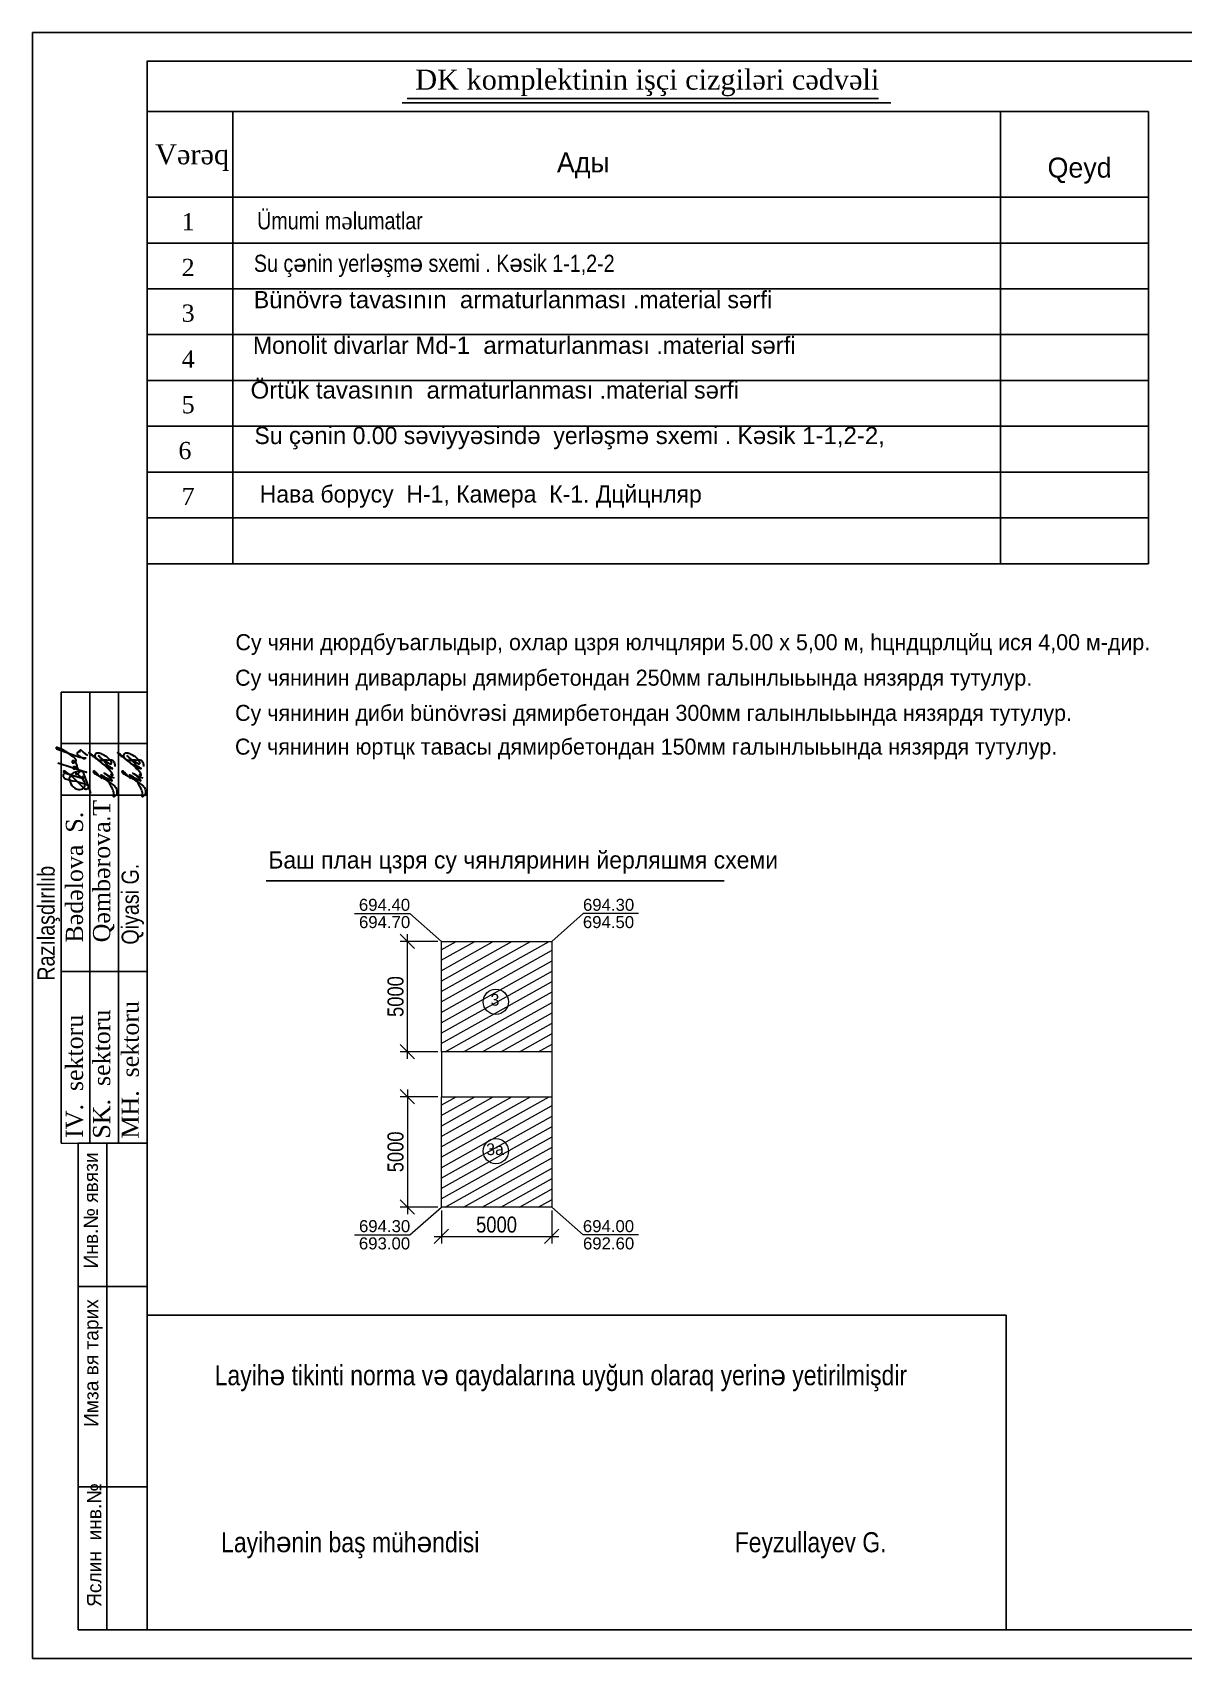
# Model space of a CAD drawing. Header units: millimetres. Extents: x 1067644 to 1117794, y -913136 to -692535.
# Drawn here: x 1077593 to 1097694, y -720935 to -692535 of the extents above; entities that cross this region are included whole.
import ezdxf

# ---------------------------------------------------------------- set-up
doc = ezdxf.new("R2010")
doc.units = ezdxf.units.MM
for name, color, linetype, lineweight in [('0_Ном._пера__21', 7, 'Continuous', 30), ('Layer3', 7, 'Continuous', 13), ('РАЗМЕРЫ', 80, 'Continuous', 9)]:
    doc.layers.add(name, color=color, linetype=linetype, lineweight=lineweight)
doc.styles.add('A3_Times_AzLat', font='A3TI(LA).TTF')
doc.styles.add('CP_ATTR', font='A3TI(LA).TTF')
doc.styles.add('sevda', font='times.ttf')
doc.styles.get("Standard").update_dxf_attribs({"font": 'a3ar(la).ttf'})
doc.styles.add('style3', font='ARIAAL_.TTF', dxfattribs={"height": 300})
doc.styles.add('style6', font='ARIALN.TTF', dxfattribs={"height": 300})
doc.styles.add('yazitipi', font='ARIALN.TTF')
doc.dimstyles.new('sevda', dxfattribs={"dimscale": 100, "dimtxt": 2.8, "dimasz": 2.5, "dimexe": 1.25, "dimexo": 0.625, "dimtad": 1, "dimtxsty": 'yazitipi', "dimblk": 'OBLIQUE', "dimcen": 2.5, "dimdle": 1.25, "dimclrd": 253, "dimclre": 253, "dimclrt": 73, "dimaunit": 1, "dimadec": 3, "dimazin": 0, "dimtfac": 1, "dimtmove": 1, "dimatfit": 3, "dimfxl": 1, "dimlwd": 13, "dimlwe": 13, "dimarcsym": 0})

# ---------------------------------------------------------------- blocks, each defined once
blk = doc.blocks.new('ntnntyht')
at = {"lineweight": 25}
for p, q in [((1961564, -20955), (2003567, -20955)), ((1961564, -50629), (1961564, -20955)), ((1963654, -41225), (1962400, -41225)), ((1963656, -43837), (1962402, -43837)), ((1963656, -47494), (1962402, -47494)), ((1963654, -50106), (1962400, -50106)), ((2003567, -50629), (1961564, -50629))]:
    blk.add_line(p, q, dxfattribs=at)
at = {"lineweight": 25, "ltscale": 15}
for p, q in [((2003045, -21477), (1963653, -21477)), ((1963654, -50106), (1963654, -21476)), ((1963654, -50106), (2003045, -50106))]:
    blk.add_line(p, q, dxfattribs=at)
at = {"lineweight": 25, "ltscale": 0.25}
for p, q in [((1962400, -50106), (1962400, -41225)), ((1962922, -50107), (1962922, -41225))]:
    blk.add_line(p, q, dxfattribs=at)
at = {"lineweight": 25, "char_height": 261.21, "width": 6227.25, "attachment_point": 1, "rotation": 90, "style": 'CP_ATTR'}
for s, insert in [('\\pt3143;Инв.№ явязи', (1962497, -43510)), ('\\pt3143;Имза вя тарих', (1962505, -46404)), ('\\pt3143;Яслин  инв.№', (1962558, -49687))]:
    blk.add_mtext(s, dxfattribs=dict(at, insert=insert))
blk = doc.blocks.new('TG')
at = {"lineweight": 0}
for p, q in [((4852340, -2181940), (4852340, -2184140)), ((4857740, -2181940), (4857740, -2184140))]:
    blk.add_line(p, q, dxfattribs=at)
for points in [[(4852340, -2176540), (4857740, -2176540), (4857740, -2181940), (4852340, -2181940)], [(4852340, -2184140), (4857740, -2184140), (4857740, -2189540), (4852340, -2189540)]]:
    blk.add_lwpolyline(points, close=True, dxfattribs=at)
blk = doc.blocks.new('_Oblique')
at = {"color": 0, "linetype": 'ByBlock', "lineweight": -2}
blk.add_line((-0.5, -0.5), (0.5, 0.5), dxfattribs=at)
blk = doc.blocks.new('*D163')
at = {"color": 253, "lineweight": 13, "ltscale": 15, "transparency": 16777216}
for p, q in [((1084140, -710462), (1084140, -708284)), ((1084671, -708409), (1084015, -708409)), ((1084671, -710337), (1084015, -710337))]:
    blk.add_line(p, q, dxfattribs=at)
at = {"layer": 'Defpoints', "color": 0, "ltscale": 15, "transparency": 16777216}
for p in [(1084140, -708409), (1084734, -708409, -61512), (1084734, -710337, -61512)]:
    blk.add_point(p, dxfattribs=at)
at = {"color": 253, "lineweight": 13, "ltscale": 15, "transparency": 16777216, "xscale": 250, "yscale": 250, "zscale": 250}
for p, rotation in [((1084140, -708409), 90), ((1084140, -710337), 270)]:
    blk.add_blockref('_Oblique', p, dxfattribs=dict(at, rotation=rotation))
at = {"color": 73, "ltscale": 15, "transparency": 16777216, "insert": (1083934, -709373), "char_height": 280, "attachment_point": 5, "rotation": 90, "style": 'yazitipi'}
blk.add_mtext('{\\fArial Narrow|b0|i0|c238|p34;5000}', dxfattribs=at)
blk = doc.blocks.new('*D164')
at = {"color": 253, "lineweight": 13, "ltscale": 15, "transparency": 16777216}
for p, q in [((1084671, -711122), (1084015, -711122)), ((1084140, -710997), (1084140, -713175)), ((1084671, -713050), (1084015, -713050))]:
    blk.add_line(p, q, dxfattribs=at)
at = {"layer": 'Defpoints', "color": 0, "ltscale": 15, "transparency": 16777216}
for p in [(1084734, -711122, -61512), (1084140, -713050), (1084734, -713050, -61512)]:
    blk.add_point(p, dxfattribs=at)
at = {"color": 253, "lineweight": 13, "ltscale": 15, "transparency": 16777216, "xscale": 250, "yscale": 250, "zscale": 250}
for p, rotation in [((1084140, -711122), 90), ((1084140, -713050), 270)]:
    blk.add_blockref('_Oblique', p, dxfattribs=dict(at, rotation=rotation))
at = {"color": 73, "ltscale": 15, "transparency": 16777216, "insert": (1083934, -712086), "char_height": 280, "attachment_point": 5, "rotation": 90, "style": 'yazitipi'}
blk.add_mtext('{\\fArial Narrow|b0|i0|c238|p34;5000}', dxfattribs=at)
blk = doc.blocks.new('*D165')
at = {"color": 253, "lineweight": 13, "ltscale": 15, "transparency": 16777216}
for p, q in [((1084734, -713112), (1084734, -713689)), ((1086661, -713112), (1086661, -713689)), ((1084609, -713564), (1086786, -713564))]:
    blk.add_line(p, q, dxfattribs=at)
at = {"layer": 'Defpoints', "color": 0, "ltscale": 15, "transparency": 16777216}
for p in [(1084734, -713050, -61512), (1086661, -713050, -61512), (1086661, -713564)]:
    blk.add_point(p, dxfattribs=at)
at = {"color": 253, "lineweight": 13, "ltscale": 15, "transparency": 16777216, "xscale": 250, "yscale": 250, "zscale": 250, "rotation": 180}
blk.add_blockref('_Oblique', (1084734, -713564), dxfattribs=at)
at = {"color": 253, "lineweight": 13, "ltscale": 15, "transparency": 16777216, "xscale": 250, "yscale": 250, "zscale": 250}
blk.add_blockref('_Oblique', (1086661, -713564), dxfattribs=at)
at = {"color": 73, "ltscale": 15, "transparency": 16777216, "insert": (1085697, -713358), "char_height": 280, "attachment_point": 5, "style": 'yazitipi'}
blk.add_mtext('{\\fArial Narrow|b0|i0|c238|p34;5000}', dxfattribs=at)

msp = doc.modelspace()

# ---------------------------------------------------------------- hatches: boundary and pattern name
at = {"lineweight": 5, "ltscale": 15}
h = msp.add_hatch(dxfattribs=at)
h.set_pattern_fill('ANSI31', color=256, scale=50, angle=344.2563667)
h.set_pattern_definition([(29.256367, (206253.25, 278864.51), (-77.584013, 138.50012), [])])
h.paths.add_polyline_path([(1084729.157, -708412.062), (1086656.957, -708412.062), (1086656.957, -710339.862), (1084729.157, -710339.862)])
h = msp.add_hatch(dxfattribs=at)
h.set_pattern_fill('ANSI31', color=256, scale=50, angle=344.2563667)
h.set_pattern_definition([(29.256367, (206253.25, 276151.31), (-77.584013, 138.50012), [])])
h.paths.add_polyline_path([(1084729.157, -711125.262), (1086656.957, -711125.262), (1086656.957, -713053.062), (1084729.157, -713053.062)])

# ---------------------------------------------------------------- linework, layer by layer
at = {"lineweight": 25}
for p, q in [((1084048.027, -693764.201), (1092581.108, -693764.201)), ((1084136.711, -693688.336), (1092367.507, -693688.336)), ((1079593.446, -693912.191), (1097083.179, -693912.191)), ((1081093.418, -693912.191), (1081093.418, -701812.191)), ((1094497.916, -693912.191), (1094497.916, -701812.191)), ((1097083.179, -693912.191), (1097083.179, -701812.191)), ((1079593.446, -695412.191), (1097083.179, -695412.191)), ((1079593.446, -696212.191), (1097083.179, -696212.191)), ((1079593.446, -697012.191), (1097083.179, -697012.191)), ((1079593.446, -697812.191), (1097083.179, -697812.191)), ((1079593.446, -698612.191), (1097083.179, -698612.191)), ((1079593.446, -699412.191), (1097083.179, -699412.191)), ((1079593.446, -700212.191), (1097083.179, -700212.191)), ((1079593.446, -701012.191), (1097083.179, -701012.191)), ((1079593.446, -701812.191), (1097083.179, -701812.191))]:
    msp.add_line(p, q, dxfattribs=at)
at = {"color": 7, "ltscale": 15}
for p, q in [((1078093.427, -704055.37), (1079593.427, -704055.37)), ((1078093.427, -704055.37), (1078093.427, -711934.949)), ((1078593.427, -711934.949), (1078593.427, -704055.37)), ((1079093.427, -704055.37), (1079093.427, -711934.949)), ((1078093.427, -704955.37), (1079593.427, -704955.37)), ((1079593.427, -705855.37), (1078093.427, -705855.37)), ((1078093.427, -708934.949), (1079593.427, -708934.949))]:
    msp.add_line(p, q, dxfattribs=at)
for p, q in [((1081670.91, -707351.329), (1089670.91, -707351.329)), ((1079595.187, -714936.357), (1094595.187, -714936.357)), ((1094595.187, -714936.357), (1094595.187, -720435.064))]:
    msp.add_line(p, q)
at = {"color": 7, "lineweight": 18, "elevation": 123024.342, "flags": 128}
for points in [[(1083219.232, -707924.618), (1084184.903, -707924.618), (1084733.507, -708408.893)], [(1088175.581, -707924.618), (1087209.911, -707924.618), (1086661.307, -708408.893)], [(1083219.232, -713534.167), (1084184.903, -713534.167), (1084733.507, -713049.893)], [(1088175.581, -713534.167), (1087209.911, -713534.167), (1086661.307, -713049.893)]]:
    msp.add_lwpolyline(points, dxfattribs=at)
at = {"color": 1, "lineweight": 0}
for centre in [(1085684.315, -709464.424, 175309.687), (1085684.315, -712072.769, 175309.687)]:
    msp.add_circle(centre, 220.202, dxfattribs=at)
at = {"layer": '0_Ном._пера__21', "linetype": 'Continuous', "flags": 128}
for points in [[(1078033.464, -705293.716), (1078536.388, -705455.387), (1078387.384, -705443.546), (1078361.874, -705445.242), (1078336.987, -705451.103), (1078313.4, -705460.968), (1078291.752, -705474.57), (1078272.63, -705491.541), (1078256.552, -705511.42), (1078243.955, -705533.668), (1078235.179, -705557.682), (1078239.156, -705591.808), (1078248.434, -705624.888), (1078262.785, -705656.104), (1078281.853, -705684.684), (1078305.167, -705709.92), (1078332.15, -705731.188), (1078353.198, -705742.279), (1078375.734, -705749.91), (1078399.191, -705753.888), (1078422.982, -705754.114), (1078446.511, -705750.582), (1078469.187, -705743.38), (1078480.37, -705735.351), (1078490.159, -705725.671), (1078498.314, -705714.579), (1078504.633, -705702.348), (1078508.96, -705689.279), (1078511.19, -705675.694), (1078511.268, -705661.928), (1078509.19, -705648.318), (1078505.01, -705635.201), (1078498.829, -705622.9), (1078473.051, -705579.09), (1078440.937, -705539.687), (1078403.228, -705505.6), (1078379.22, -705489.617), (1078352.945, -705477.72), (1078351.792, -705477.956), (1078350.697, -705478.387), (1078349.693, -705479.001), (1078348.809, -705479.779), (1078348.074, -705480.698), (1078347.508, -705481.73), (1078347.129, -705482.845), (1078346.948, -705484.008), (1078346.971, -705485.185), (1078347.197, -705486.34), (1078347.618, -705487.439), (1078348.224, -705488.448), (1078348.994, -705489.338), (1078349.907, -705490.081), (1078350.934, -705490.656), (1078352.045, -705491.045), (1078353.207, -705491.235), (1078354.384, -705491.223), (1078368.947, -705487.244), (1078382.675, -705480.962), (1078395.205, -705472.54), (1078406.207, -705462.202), (1078407.506, -705448.48), (1078406.596, -705434.727), (1078403.501, -705421.296), (1078398.299, -705408.532), (1078391.126, -705396.763), (1078382.164, -705386.291), (1078371.644, -705377.385), (1078359.837, -705370.274), (1078347.045, -705365.141), (1078333.598, -705362.118), (1078319.84, -705361.281), (1078316.756, -705360.981), (1078313.666, -705361.211), (1078310.66, -705361.963), (1078307.826, -705363.216), (1078305.247, -705364.933), (1078302.998, -705367.065), (1078301.145, -705369.548), (1078299.741, -705372.31), (1078298.828, -705375.271), (1078298.433, -705378.344), (1078298.567, -705381.44), (1078299.225, -705384.467), (1078300.39, -705387.339), (1078302.026, -705389.97), (1078304.087, -705392.284), (1078306.511, -705394.213), (1078309.228, -705395.702), (1078312.16, -705396.706), (1078315.219, -705397.197), (1078318.317, -705397.159), (1078321.364, -705396.595), (1078332.002, -705393.706), (1078342.016, -705389.1), (1078351.131, -705382.902), (1078359.098, -705375.284), (1078365.696, -705366.454), (1078370.745, -705356.656), (1078371.212, -705340.409), (1078368.961, -705324.313), (1078364.055, -705308.819), (1078356.631, -705294.36), (1078346.899, -705281.344), (1078335.13, -705270.134), (1078321.656, -705261.047), (1078306.854, -705254.335), (1078303.49, -705254.11), (1078300.138, -705254.464), (1078296.896, -705255.387), (1078293.86, -705256.851), (1078291.119, -705258.812), (1078288.754, -705261.214), (1078286.835, -705263.985), (1078285.418, -705267.043), (1078284.546, -705270.299), (1078284.243, -705273.656), (1078284.52, -705277.015), (1078285.367, -705280.278), (1078286.76, -705283.347), (1078288.657, -705286.133), (1078291.004, -705288.553), (1078293.729, -705290.536), (1078296.754, -705292.023), (1078299.989, -705292.971), (1078303.338, -705293.351), (1078306.703, -705293.152), (1078309.984, -705292.381), (1078321.53, -705287.6), (1078332.224, -705281.133), (1078341.821, -705273.129), (1078350.103, -705263.771), (1078356.88, -705253.271), (1078352.777, -705238.935), (1078346.364, -705225.473), (1078337.817, -705213.255), (1078327.369, -705202.615), (1078315.309, -705193.846), (1078301.967, -705187.188), (1078216.842, -705119.565), (1078123.217, -705064.309), (1078022.874, -705022.472), (1078021.173, -705021.422), (1078019.32, -705020.673), (1078017.368, -705020.246), (1078015.371, -705020.154), (1078013.387, -705020.399), (1078011.473, -705020.974), (1078009.683, -705021.863), (1078008.068, -705023.04), (1078006.673, -705024.472), (1078005.54, -705026.118), (1078004.699, -705027.931), (1078004.175, -705029.86), (1078003.984, -705031.849), (1078004.129, -705033.843), (1078004.608, -705035.783), (1078005.406, -705037.616), (1078006.501, -705039.288), (1078007.861, -705040.752), (1078009.449, -705041.966), (1078011.218, -705042.896), (1078013.118, -705043.516), (1078420.279, -705189.387), (1078520.307, -705203.224), (1078519.363, -705206.592), (1078517.887, -705209.763), (1078515.918, -705212.655), (1078513.509, -705215.191), (1078510.722, -705217.305), (1078507.63, -705218.941), (1078504.315, -705220.057), (1078500.863, -705220.624), (1078497.365, -705220.625), (1078493.912, -705220.062), (1078490.596, -705218.95), (1078437.034, -705187.785), (1078387.295, -705150.824), (1078383.463, -705146.999), (1078380.337, -705142.578), (1078378.009, -705137.691), (1078376.546, -705132.478), (1078375.99, -705127.093), (1078376.359, -705121.691), (1078377.64, -705116.431), (1078379.798, -705111.465), (1078382.768, -705106.939), (1078386.465, -705102.984), (1078390.781, -705099.715), (1078395.59, -705097.228), (1078400.752, -705095.595), (1078406.116, -705094.863), (1078411.527, -705095.054), (1078416.826, -705096.163), (1078421.86, -705098.157), (1078419.748, -705096.024), (1078418.019, -705093.57), (1078416.722, -705090.862), (1078415.893, -705087.978), (1078415.555, -705084.995), (1078415.717, -705081.998), (1078416.375, -705079.069), (1078417.51, -705076.29), (1078419.091, -705073.738), (1078421.074, -705071.485), (1078423.404, -705069.592), (1078426.015, -705068.113), (1078428.837, -705067.088), (1078431.789, -705066.546), (1078434.79, -705066.502), (1078437.757, -705066.957), (1078440.607, -705067.899), (1078475.331, -705103.619), (1078514.891, -705133.896), (1078558.442, -705158.082)], [(1078169.172, -705466.057), (1078160.804, -705468.682), (1078152.985, -705472.655), (1078145.931, -705477.866), (1078139.837, -705484.173), (1078134.871, -705491.401), (1078131.168, -705499.352), (1078128.832, -705507.805), (1078127.927, -705516.528), (1078128.478, -705525.281), (1078130.469, -705533.822), (1078133.846, -705541.916), (1078138.516, -705549.34), (1078144.349, -705555.888), (1078151.185, -705561.382), (1078158.837, -705565.668), (1078167.091, -705568.63), (1078232.148, -705590.319), (1078299.257, -705604.436), (1078362.593, -705613.843), (1078424.058, -705631.789), (1078505.984, -705655.395), (1078533.708, -705666.866), (1078559.606, -705682.015), (1078563.54, -705688.624), (1078566.325, -705695.794), (1078567.883, -705703.326), (1078568.17, -705711.012), (1078567.178, -705718.639), (1078564.936, -705725.997), (1078561.505, -705732.88), (1078556.979, -705739.1), (1078551.486, -705744.483), (1078547.745, -705747.962), (1078543.493, -705750.794), (1078538.839, -705752.903), (1078533.907, -705754.235), (1078528.825, -705754.756), (1078523.725, -705754.45), (1078518.741, -705753.327), (1078514.003, -705751.415), (1078509.635, -705748.766), (1078291.959, -705535.929), (1078234.228, -705486.8), (1078171.401, -705444.382), (1078167.266, -705440.936), (1078162.599, -705438.255), (1078157.539, -705436.419), (1078152.238, -705435.484), (1078146.856, -705435.477), (1078141.553, -705436.399), (1078136.489, -705438.222), (1078135.317, -705441.068), (1078134.646, -705444.071), (1078134.496, -705447.144), (1078134.87, -705450.198), (1078135.758, -705453.145), (1078137.134, -705455.897), (1078138.959, -705458.375), (1078141.177, -705460.507), (1078143.726, -705462.231), (1078146.531, -705463.496), (1078149.511, -705464.266), (1078462.703, -705561.159), (1078466.354, -705561.94), (1078470.082, -705562.139), (1078473.796, -705561.753), (1078477.403, -705560.791), (1078480.815, -705559.276), (1078483.949, -705557.246), (1078486.726, -705554.75), (1078489.078, -705551.851), (1078490.948, -705548.62), (1078492.289, -705545.135), (1078462.171, -705521.492)]]:
    msp.add_lwpolyline(points, dxfattribs=at)
at = {"layer": '0_Ном._пера__21', "linetype": 'Continuous'}
for points, knots in [([(1078977.91, -705498.017), (1078975.756, -705494.386), (1078973.602, -705490.756), (1078970.319, -705490.425), (1078967.203, -705490.112), (1078963.07, -705492.77), (1078961.652, -705495.784), (1078958.523, -705502.434), (1078968.609, -705510.813), (1078977.549, -705511.681), (1078984.427, -705512.349), (1078990.626, -705508.572), (1078993.036, -705503.981), (1078997.338, -705495.784), (1078989.556, -705484.993), (1078982.119, -705475.094), (1078954.202, -705437.937), (1078931.137, -705413.363), (1078905.879, -705387.77), (1078866.405, -705347.774), (1078821.576, -705305.29), (1078773.463, -705264.131), (1078734.132, -705230.485), (1078692.608, -705197.724), (1078658.427, -705170.86), (1078637.903, -705154.729), (1078620.027, -705140.723), (1078586.925, -705117.985), (1078583.687, -705115.762), (1078580.304, -705113.454), (1078579.494, -705113.465), (1078578.242, -705113.482), (1078583.142, -705119.043), (1078587.763, -705124.073), (1078619.682, -705158.814), (1078638.289, -705168.24), (1078659.727, -705182.816), (1078692.894, -705205.366), (1078732.836, -705240.244), (1078772.675, -705271.679), (1078822.94, -705311.34), (1078873.04, -705345.519), (1078924.913, -705370.181), (1078941.28, -705377.962), (1078957.823, -705384.796), (1078977.963, -705391.6), (1078981.397, -705392.76), (1078984.935, -705393.919), (1078987.283, -705394.477), (1079003.379, -705398.295), (1078963.55, -705373.819), (1078934.664, -705353.225), (1078874.57, -705310.379), (1078861.844, -705284.334), (1078836.305, -705254.866), (1078815.036, -705230.324), (1078784.88, -705203.408), (1078754.39, -705172.95), (1078752.543, -705171.105), (1078750.694, -705169.247), (1078749.427, -705167.988), (1078738.874, -705157.5), (1078768.641, -705188.556), (1078790.758, -705209.319), (1078821.506, -705238.184), (1078837.471, -705247.156), (1078856.108, -705257.615), (1078872.554, -705266.844), (1078891.082, -705277.231), (1078918.954, -705292.143), (1078939.355, -705303.057), (1078964.763, -705316.396), (1078970.12, -705303.837), (1078971.9, -705299.662), (1078971.466, -705292.627), (1078970.12, -705286.392), (1078967.604, -705274.735), (1078961.906, -705265.875), (1078955.742, -705257.12), (1078943.451, -705239.663), (1078929.31, -705222.623), (1078913.482, -705207.695), (1078885.066, -705180.896), (1078851.212, -705160.906), (1078815.948, -705143.539), (1078790.529, -705131.02), (1078764.377, -705119.864), (1078735.107, -705120.166), (1078720.799, -705120.314), (1078705.746, -705123.2), (1078695.893, -705132.595), (1078689.725, -705138.477), (1078685.594, -705146.911), (1078684.102, -705155.493), (1078682.194, -705166.468), (1078684.603, -705177.684), (1078689.104, -705188.051), (1078699.917, -705212.952), (1078722.807, -705232.953), (1078747.727, -705241.189), (1078779.833, -705251.8), (1078815.308, -705242.884), (1078849.661, -705241.189), (1078873.443, -705240.015), (1078896.688, -705242.302), (1078920.228, -705241.189), (1078936.888, -705240.402), (1078953.696, -705237.912), (1078970.169, -705241.189), (1078981.948, -705243.533), (1078993.556, -705248.825), (1079002.22, -705256.937), (1079012.86, -705266.899), (1079019.06, -705281.112), (1079023.199, -705295.449), (1079029.103, -705315.9), (1079030.813, -705336.603), (1079032.523, -705357.306)], [0, 0, 0, 0, 1, 1, 1, 2, 2, 2, 3, 3, 3, 4, 4, 4, 5, 5, 5, 6, 6, 6, 7, 7, 7, 8, 8, 8, 9, 9, 9, 10, 10, 10, 11, 11, 11, 12, 12, 12, 13, 13, 13, 14, 14, 14, 15, 15, 15, 16, 16, 16, 17, 17, 17, 18, 18, 18, 19, 19, 19, 20, 20, 20, 21, 21, 21, 22, 22, 22, 23, 23, 23, 24, 24, 24, 25, 25, 25, 26, 26, 26, 27, 27, 27, 28, 28, 28, 29, 29, 29, 30, 30, 30, 31, 31, 31, 32, 32, 32, 33, 33, 33, 34, 34, 34, 35, 35, 35, 36, 36, 36, 37, 37, 37, 38, 38, 38, 39, 39, 39, 39]), ([(1079477.91, -705498.017), (1079475.756, -705494.386), (1079473.602, -705490.756), (1079470.319, -705490.425), (1079467.203, -705490.112), (1079463.07, -705492.77), (1079461.652, -705495.784), (1079458.523, -705502.434), (1079468.609, -705510.813), (1079477.549, -705511.681), (1079484.427, -705512.349), (1079490.626, -705508.572), (1079493.036, -705503.981), (1079497.338, -705495.784), (1079489.556, -705484.993), (1079482.119, -705475.094), (1079454.202, -705437.937), (1079431.137, -705413.363), (1079405.879, -705387.77), (1079366.405, -705347.774), (1079321.576, -705305.29), (1079273.463, -705264.131), (1079234.132, -705230.485), (1079192.608, -705197.724), (1079158.427, -705170.86), (1079137.903, -705154.729), (1079120.027, -705140.723), (1079086.925, -705117.985), (1079083.687, -705115.762), (1079080.304, -705113.454), (1079079.494, -705113.465), (1079078.242, -705113.482), (1079083.142, -705119.043), (1079087.763, -705124.073), (1079119.682, -705158.814), (1079138.289, -705168.24), (1079159.727, -705182.816), (1079192.894, -705205.366), (1079232.836, -705240.244), (1079272.675, -705271.679), (1079322.94, -705311.34), (1079373.04, -705345.519), (1079424.913, -705370.181), (1079441.28, -705377.962), (1079457.823, -705384.796), (1079477.963, -705391.6), (1079481.397, -705392.76), (1079484.935, -705393.919), (1079487.283, -705394.477), (1079503.379, -705398.295), (1079463.55, -705373.819), (1079434.664, -705353.225), (1079374.57, -705310.379), (1079361.844, -705284.334), (1079336.305, -705254.866), (1079315.036, -705230.324), (1079284.88, -705203.408), (1079254.39, -705172.95), (1079252.543, -705171.105), (1079250.694, -705169.247), (1079249.427, -705167.988), (1079238.874, -705157.5), (1079268.641, -705188.556), (1079290.758, -705209.319), (1079321.506, -705238.184), (1079337.471, -705247.156), (1079356.108, -705257.615), (1079372.554, -705266.844), (1079391.082, -705277.231), (1079418.954, -705292.143), (1079439.355, -705303.057), (1079464.763, -705316.396), (1079470.12, -705303.837), (1079471.9, -705299.662), (1079471.466, -705292.627), (1079470.12, -705286.392), (1079467.604, -705274.735), (1079461.906, -705265.875), (1079455.742, -705257.12), (1079443.451, -705239.663), (1079429.31, -705222.623), (1079413.482, -705207.695), (1079385.066, -705180.896), (1079351.212, -705160.906), (1079315.948, -705143.539), (1079290.529, -705131.02), (1079264.377, -705119.864), (1079235.107, -705120.166), (1079220.799, -705120.314), (1079205.746, -705123.2), (1079195.893, -705132.595), (1079189.725, -705138.477), (1079185.594, -705146.911), (1079184.102, -705155.493), (1079182.194, -705166.468), (1079184.603, -705177.684), (1079189.104, -705188.051), (1079199.917, -705212.952), (1079222.807, -705232.953), (1079247.727, -705241.189), (1079279.833, -705251.8), (1079315.308, -705242.884), (1079349.661, -705241.189), (1079373.443, -705240.015), (1079396.688, -705242.302), (1079420.228, -705241.189), (1079436.888, -705240.402), (1079453.696, -705237.912), (1079470.169, -705241.189), (1079481.948, -705243.533), (1079493.556, -705248.825), (1079502.22, -705256.937), (1079512.86, -705266.899), (1079519.06, -705281.112), (1079523.199, -705295.449), (1079529.103, -705315.9), (1079530.813, -705336.603), (1079532.523, -705357.306)], [0, 0, 0, 0, 1, 1, 1, 2, 2, 2, 3, 3, 3, 4, 4, 4, 5, 5, 5, 6, 6, 6, 7, 7, 7, 8, 8, 8, 9, 9, 9, 10, 10, 10, 11, 11, 11, 12, 12, 12, 13, 13, 13, 14, 14, 14, 15, 15, 15, 16, 16, 16, 17, 17, 17, 18, 18, 18, 19, 19, 19, 20, 20, 20, 21, 21, 21, 22, 22, 22, 23, 23, 23, 24, 24, 24, 25, 25, 25, 26, 26, 26, 27, 27, 27, 28, 28, 28, 29, 29, 29, 30, 30, 30, 31, 31, 31, 32, 32, 32, 33, 33, 33, 34, 34, 34, 35, 35, 35, 36, 36, 36, 37, 37, 37, 38, 38, 38, 39, 39, 39, 39]), ([(1078613.661, -705826.828), (1078592.492, -705762.922), (1078571.322, -705699.015), (1078548.47, -705635.715), (1078525.993, -705573.454), (1078501.888, -705511.781), (1078477.783, -705450.108)], [0, 0, 0, 0, 1, 1, 1, 2, 2, 2, 2]), ([(1078810.004, -705569.354), (1078781.203, -705543.229), (1078752.402, -705517.105), (1078729.443, -705488.793), (1078716.195, -705472.457), (1078704.893, -705455.394), (1078682.96, -705442.31), (1078675.443, -705437.826), (1078666.678, -705433.809), (1078660.965, -705437.434), (1078656.605, -705440.201), (1078654.023, -705447.418), (1078654.36, -705453.309), (1078655.026, -705464.945), (1078667.08, -705471.407), (1078678.375, -705477.324), (1078706.771, -705492.199), (1078730.365, -705503.627), (1078754.314, -705516.358), (1078817.516, -705549.958), (1078883.19, -705592.64), (1078945.946, -705634.898), (1078973.335, -705653.34), (1079000.168, -705671.703), (1079023.723, -705695.078), (1079040.226, -705711.455), (1079055.12, -705730.292), (1079061.905, -705752.427), (1079067.22, -705769.77), (1079067.557, -705789.137), (1079066.788, -705806.187), (1079066.029, -705823.029), (1079064.19, -705837.611), (1079048.145, -705856.145), (1079034.281, -705872.159), (1079009.811, -705891.124), (1079009.153, -705880.686), (1079008.992, -705878.138), (1079010.25, -705873.838), (1079011.31, -705869.648), (1079017.66, -705844.545), (1079016.887, -705823.404), (1079011.31, -705802.261), (1079003.303, -705771.906), (1078985.394, -705741.546), (1078972.019, -705713.847), (1078949.123, -705666.432), (1078939.511, -705626.813), (1078882.249, -705574.668), (1078841.114, -705537.207), (1078775.388, -705493.282), (1078789.605, -705500.018), (1078795.676, -705502.894), (1078816.321, -705515.006), (1078833.471, -705525.639), (1078856.039, -705539.63), (1078872.556, -705551.061), (1078890.129, -705561.113), (1078913.535, -705574.501), (1078938.814, -705585.445), (1078970.557, -705599.31), (1078975.854, -705601.624), (1078981.331, -705604.019), (1078984.453, -705604.57), (1078998.05, -705606.97), (1078966.979, -705574.391), (1078945.972, -705552.546), (1078916.642, -705522.046), (1078906.929, -705512.468), (1078877.816, -705493.24), (1078865.009, -705484.782), (1078848.448, -705474.456), (1078844.338, -705471.823), (1078835.293, -705466.029), (1078886.533, -705497.482), (1078919.223, -705516.988), (1078941.382, -705530.21), (1078955.018, -705537.942), (1078972.447, -705543.084), (1078985.961, -705547.071), (1079001.756, -705549.501), (1079017.551, -705551.93)], [0, 0, 0, 0, 1, 1, 1, 2, 2, 2, 3, 3, 3, 4, 4, 4, 5, 5, 5, 6, 6, 6, 7, 7, 7, 8, 8, 8, 9, 9, 9, 10, 10, 10, 11, 11, 11, 12, 12, 12, 13, 13, 13, 14, 14, 14, 15, 15, 15, 16, 16, 16, 17, 17, 17, 18, 18, 18, 19, 19, 19, 20, 20, 20, 21, 21, 21, 22, 22, 22, 23, 23, 23, 24, 24, 24, 25, 25, 25, 26, 26, 26, 27, 27, 27, 27]), ([(1079310.004, -705569.354), (1079281.203, -705543.229), (1079252.402, -705517.105), (1079229.443, -705488.793), (1079216.195, -705472.457), (1079204.893, -705455.394), (1079182.96, -705442.31), (1079175.443, -705437.826), (1079166.678, -705433.809), (1079160.965, -705437.434), (1079156.605, -705440.201), (1079154.023, -705447.418), (1079154.36, -705453.309), (1079155.026, -705464.945), (1079167.08, -705471.407), (1079178.375, -705477.324), (1079206.771, -705492.199), (1079230.365, -705503.627), (1079254.314, -705516.358), (1079317.516, -705549.958), (1079383.19, -705592.64), (1079445.946, -705634.898), (1079473.335, -705653.34), (1079500.168, -705671.703), (1079523.723, -705695.078), (1079540.226, -705711.455), (1079555.12, -705730.292), (1079561.905, -705752.427), (1079567.22, -705769.77), (1079567.557, -705789.137), (1079566.788, -705806.187), (1079566.029, -705823.029), (1079564.19, -705837.611), (1079548.145, -705856.145), (1079534.281, -705872.159), (1079509.811, -705891.124), (1079509.153, -705880.686), (1079508.992, -705878.138), (1079510.25, -705873.838), (1079511.31, -705869.648), (1079517.66, -705844.545), (1079516.887, -705823.404), (1079511.31, -705802.261), (1079503.303, -705771.906), (1079485.394, -705741.546), (1079472.019, -705713.847), (1079449.123, -705666.432), (1079439.511, -705626.813), (1079382.249, -705574.668), (1079341.114, -705537.207), (1079275.388, -705493.282), (1079289.605, -705500.018), (1079295.676, -705502.894), (1079316.321, -705515.006), (1079333.471, -705525.639), (1079356.039, -705539.63), (1079372.556, -705551.061), (1079390.129, -705561.113), (1079413.535, -705574.501), (1079438.814, -705585.445), (1079470.557, -705599.31), (1079475.854, -705601.624), (1079481.331, -705604.019), (1079484.453, -705604.57), (1079498.05, -705606.97), (1079466.979, -705574.391), (1079445.972, -705552.546), (1079416.642, -705522.046), (1079406.929, -705512.468), (1079377.816, -705493.24), (1079365.009, -705484.782), (1079348.448, -705474.456), (1079344.338, -705471.823), (1079335.293, -705466.029), (1079386.533, -705497.482), (1079419.223, -705516.988), (1079441.382, -705530.21), (1079455.018, -705537.942), (1079472.447, -705543.084), (1079485.961, -705547.071), (1079501.756, -705549.501), (1079517.551, -705551.93)], [0, 0, 0, 0, 1, 1, 1, 2, 2, 2, 3, 3, 3, 4, 4, 4, 5, 5, 5, 6, 6, 6, 7, 7, 7, 8, 8, 8, 9, 9, 9, 10, 10, 10, 11, 11, 11, 12, 12, 12, 13, 13, 13, 14, 14, 14, 15, 15, 15, 16, 16, 16, 17, 17, 17, 18, 18, 18, 19, 19, 19, 20, 20, 20, 21, 21, 21, 22, 22, 22, 23, 23, 23, 24, 24, 24, 25, 25, 25, 26, 26, 26, 27, 27, 27, 27])]:
    msp.add_open_spline(points, degree=3, knots=knots, dxfattribs=at)
at = {"layer": 'РАЗМЕРЫ', "color": 7, "ltscale": 15}
for p, q in [((1078094.039, -711934.949), (1079593.427, -711934.949)), ((1078393.427, -711995.031), (1078393.427, -711995.031))]:
    msp.add_line(p, q, dxfattribs=at)

# ---------------------------------------------------------------- block references
at = {"color": 3, "xscale": 0.9570868910965747, "yscale": 0.9570868910965747, "zscale": 0.9570868910965747}
msp.add_blockref('ntnntyht', (-799794.005, -672479.181), dxfattribs=at)
at = {"lineweight": 0, "xscale": 0.3569999999999998, "yscale": 0.3569999999999998, "zscale": 0.3569999999999998}
msp.add_blockref('TG', (-647551.873, 68615.887, 123024.342), dxfattribs=at)

# ---------------------------------------------------------------- texts
at = {"style": 'style3'}
msp.add_text('Баш план цзря су чянляринин йерляшмя схеми', height=300, dxfattribs=at).set_placement((1081711.666, -707136.955))
at = {"attachment_point": 1}
for s, insert, char_height, width, style in [('{\\fTimes New Roman|b0|i0|c238|p18;D\\fTimes New Roman|b0|i0|c0|p18;K komplektinin i\\fTimes New Roman|b0|i0|c238|p18;şçi cizgiləri cədvəli}', (1084277.965, -693182.171), 350, 12623.89249, 'A3_Times_AzLat'), ('{\\fA3 Arial AzLat|b0|i0|c204|p34;\\C0;     \\fArial Narrow|b0|i0|c204|p34;Su ç\\fArial|b0|i0|c0|p34;ə\\fArial Narrow|b0|i0|c204|p34;nin yerl\\fArial|b0|i0|c0|p34;ə\\fArial Narrow|b0|i0|c204|p34;şm\\fArial|b0|i0|c0|p34;ə\\fArial Narrow|b0|i0|c204|p34; sxemi . K\\fArial|b0|i0|c0|p34;ə\\fArial Narrow|b0|i0|c204|p34;sik 1-1,2-2\\fA3 Arial AzLat|b0|i0|c204|p34;  }', (1080902.691, -696415.485), 300, 15874.52691, 'style6')]:
    msp.add_mtext(s, dxfattribs=dict(at, insert=insert, char_height=char_height, width=width, style=style))
at = {"ltscale": 15, "insert": (1079734.438, -694486.921), "char_height": 350, "attachment_point": 1}
msp.add_mtext_dynamic_manual_height_columns('{\\fTimes New Roman|b0|i0|c238|p18;Vərəq}', width=2344.5849, gutter_width=12.5, heights=[0], dxfattribs=at)
at = {"lineweight": 25, "char_height": 350, "attachment_point": 1, "style": 'A3_Times_AzLat'}
for s, insert, width in [('Ады', (1086751.398, -694628.793), 21032.96966), ('Qeyd', (1095320.469, -694719.041), 8940.80168)]:
    msp.add_mtext(s, dxfattribs=dict(at, insert=insert, width=width))
at = {"color": 0, "lineweight": 13, "char_height": 360, "width": 11984.96074, "attachment_point": 5}
for s, insert in [('{\\fTimes New Roman|b0|i0|c238|p18;        \\H0.83333x;1 }', (1079767.649, -695838.014)), ('{\\fTimes New Roman|b0|i0|c238|p18;        \\fArial Narrow|b0|i0|c238|p34;\\H0.83333x;Ümumi m\\fTimes New Roman|b0|i0|c238|p18;ə\\fArial Narrow|b0|i0|c238|p34;lumatlar\\fTimes New Roman|b0|i0|c238|p18;  }', (1082418.922, -695824.472)), ('{\\fTimes New Roman|b0|i0|c238|p18;        \\H0.83333x;2 }', (1079767.649, -696638.014)), ('{\\fTimes New Roman|b0|i0|c238|p18;        \\H0.83333x;3 }', (1079767.649, -697438.014)), ('{\\fTimes New Roman|b0|i0|c238|p18;        \\H0.83333x;4 }', (1079767.649, -698238.014)), ('{\\fTimes New Roman|b0|i0|c238|p18;        \\H0.83333x;5 }', (1079767.649, -699038.014)), ('{\\fTimes New Roman|b0|i0|c238|p18;   \\H0.83333x;     6 }', (1079767.649, -699838.014)), ('{\\fTimes New Roman|b0|i0|c238|p18;        \\H0.83333x;7 }', (1079767.649, -700638.014))]:
    msp.add_mtext(s, dxfattribs=dict(at, insert=insert))
at = {"color": 0, "lineweight": 25, "ltscale": 0.5, "insert": (1081115.258, -700445.166), "char_height": 300, "width": 12347.99713, "attachment_point": 1}
msp.add_mtext('    Hава борусу  H-1, Камера  К-1. Дцйцнляр', dxfattribs=at)
at = {"color": 0, "lineweight": 25, "attachment_point": 1}
for s, insert, char_height, width in [('      Су чяни дюрдбуъаглыдыр, охлар цзря юлчцляри 5.00 х 5,00 м, hцндцрлцйц ися 4,00 м-дир.  ', (1080513.205, -703043.62), 279.99747, 19595.07957), ('      Су чянинин диварлары дямирбетондан 250мм галынлыьында нязярдя тутулур.  ', (1080507.518, -703663.669), 279.99747, 17087.94227), ('      Су чянинин диби b{\\fArial|b0|i0|c238|p34;ünövrəsi} дямирбетондан 300мм галынлыьында нязярдя тутулур.  ', (1080506.713, -704278.375), 279.997475, 17087.94227), ('      Су чянинин юртцк тавасы дямирбетондан 150мм галынлыьында нязярдя тутулур.  ', (1080505.079, -704867.696), 279.99747, 17087.94227)]:
    msp.add_mtext(s, dxfattribs=dict(at, insert=insert, char_height=char_height, width=width))
at = {"color": 7, "ltscale": 15, "char_height": 300, "attachment_point": 1, "rotation": 90}
for s, insert, style in [('SK.  sektoru       {\\fArial Narrow|b0|i0|c238|p34;    }Q{\\fTimes New Roman|b0|i0|c238|p18;ə}mb{\\fTimes New Roman|b0|i0|c238|p18;ə}rova{\\fArial Narrow|b0|i0|c238|p34;.}T', (1078649.383, -711854.472), 'sevda'), ('IV.  sektoru {\\fArial Narrow|b0|i0|c238|p34;            }B{\\fTimes New Roman|b0|i0|c238|p18;ə}d{\\fTimes New Roman|b0|i0|c238|p18;ə}lova{\\fArial Narrow|b0|i0|c238|p34; } S.', (1078174.983, -711842.347), 'sevda'), ('{\\fArial Narrow|b0|i0|c238|p34;Razılaşdırılıb}', (1077679.836, -709095.248), 'style6'), ('{\\fTimes New Roman|b0|i0|c238|p18;MH}.  sektoru       {\\fArial Narrow|b0|i0|c238|p34;  Qiyasi G.}', (1079149.383, -711854.472), 'sevda')]:
    msp.add_mtext(s, dxfattribs=dict(at, insert=insert, style=style))
at = {"lineweight": 9, "char_height": 250.2816, "width": 777.97761}
for s, insert, attachment_point, rotation in [('{\\fArial|b0|i0|c238|p34;\\H0.83662x;694.40}', (1083293.291, -707666.47, 123024.342), 1, 0.0357869), ('{\\fArial|b0|i0|c238|p34;\\H0.83662x;694.30}', (1088101.523, -707666.47, 123024.342), 3, 359.9642131), ('{\\fArial|b0|i0|c238|p34;\\H0.83662x;694.70}', (1083294.998, -707968.019, 123024.342), 1, 0.0357869), ('{\\fArial|b0|i0|c238|p34;\\H0.83662x;694.50}', (1088099.816, -707968.019, 123024.342), 3, 359.9642131), ('{\\fArial|b0|i0|c238|p34;\\H0.83662x;694.30}', (1083294.998, -713490.766, 123024.342), 7, 359.9642131), ('{\\fArial|b0|i0|c238|p34;\\H0.83662x;694.00}', (1088099.816, -713490.766, 123024.342), 9, 0.0357869), ('{\\fArial|b0|i0|c238|p34;\\H0.83662x;693.00}', (1083293.291, -713792.315, 123024.342), 7, 359.9642131), ('{\\fArial|b0|i0|c238|p34;\\H0.83662x;692.60}', (1088101.523, -713792.315, 123024.342), 9, 0.0357869)]:
    msp.add_mtext(s, dxfattribs=dict(at, insert=insert, attachment_point=attachment_point, rotation=rotation))
at = {"color": 1, "lineweight": 0, "char_height": 206.12038, "width": 6541.02555, "attachment_point": 1, "rotation": 1.4806061}
for s, insert in [(' 3{\\fTimes New Roman|b0|i0|c204|p18;   }', (1085514.591, -709330.8, 166082.862)), ('3a{\\fTimes New Roman|b0|i0|c204|p18;   }', (1085514.591, -711939.145, 166082.862))]:
    msp.add_mtext(s, dxfattribs=dict(at, insert=insert))
at = {"color": 0, "lineweight": 30, "insert": (1080775.111, -715812.153), "char_height": 350, "width": 15891.44868, "attachment_point": 1, "style": 'style6'}
msp.add_mtext('{\\fArial Narrow|b0|i0|c238|p34;Layih\\fArial|b0|i0|c238|p34;ə\\fArial Narrow|b0|i0|c238|p34; tikinti norma v\\fArial|b0|i0|c238|p34;ə\\fArial Narrow|b0|i0|c238|p34; qaydalarına uyğun olaraq yerin\\fArial|b0|i0|c238|p34;ə\\fArial Narrow|b0|i0|c238|p34; yetirilmişdir}\\P\\P{\\fArial Narrow|b0|i0|c238|p34;\\P\\P\\P Layih\\fArial|b0|i0|c238|p34;ə\\fArial Narrow|b0|i0|c238|p34;nin baş müh\\fArial|b0|i0|c238|p34;ə\\fArial Narrow|b0|i0|c238|p34;ndisi                       }               {\\fArial Narrow|b0|i0|c238|p34;  Feyzullayev G.}', dxfattribs=at)
at = {"layer": 'Layer3', "color": 0, "lineweight": 25, "char_height": 520, "attachment_point": 1}
for s, insert, width in [('      {\\H0.5769x;B\\fArial|b0|i0|c238|p34;ünövrə tavasının  armaturlanması\\fA3 Arial AzLat|b0|i0|c204|p34; .material s\\fArial|b0|i0|c238|p34;ərfi}', (1080299.829, -697049.507), 12172.84688), (' {\\H0.5769x;            Monolit divarlar\\fArial|b0|i0|c238|p34; Md-1  armaturlanması\\fA3 Arial AzLat|b0|i0|c204|p34; .material s\\fArial|b0|i0|c238|p34;ərfi}', (1079912.591, -697847.255), 13251.98147), ('         {\\fArial|b0|i0|c238|p34;\\H0.5769x;Örtük tavasının  armaturlanması\\fA3 Arial AzLat|b0|i0|c204|p34; .material s\\fArial|b0|i0|c238|p34;ərfi}', (1079662.39, -698628.879), 10510.81791), ('       {\\H0.5769x;Su \\fArial|b0|i0|c238|p34;ç\\fArial|b0|i0|c0|p34;ə\\fArial|b0|i0|c238|p34;nin\\fA3 Arial AzLat|b0|i0|c204|p34; 0.00 s\\fArial|b0|i0|c238|p34;əviyyəsində\\fA3 Arial AzLat|b0|i0|c204|p34;  yerl\\fArial|b0|i0|c0|p34;ə\\fArial|b0|i0|c238|p34;şm\\fArial|b0|i0|c0|p34;ə\\fArial|b0|i0|c238|p34; sxemi\\fA3 Arial AzLat|b0|i0|c204|p34; . K\\fArial|b0|i0|c0|p34;ə\\fArial|b0|i0|c238|p34;sik 1-1,2-2,}', (1080116.738, -699422.984), 15091.15074)]:
    msp.add_mtext(s, dxfattribs=dict(at, insert=insert, width=width))

# ---------------------------------------------------------------- dimensions: what is measured, and where the dimension line sits
at = {"ltscale": 15}
for p1, p2, distance, picture, middle in [((1084733.507, -710336.693, 123024.342), (1084733.507, -708408.893, 123024.342), 593.652, '*D163', (1083934.394, -709372.793, 184536.513)), ((1084733.507, -711122.093, 123024.342), (1084733.507, -713049.893, 123024.342), -593.652, '*D164', (1083934.394, -712085.993, 184536.513)), ((1084733.507, -713049.893, 123024.342), (1086661.307, -713049.893, 123024.342), -513.796, '*D165', (1085697.407, -713358.228, 184536.513))]:
    dim = msp.add_aligned_dim(p1=p1, p2=p2, distance=distance, text='{\\fArial Narrow|b0|i0|c238|p34;5000}', dimstyle='sevda', dxfattribs=at)
    dim.commit()
    dim.dimension.update_dxf_attribs({"geometry": picture, "text_midpoint": middle})

doc.saveas('drawing.dxf')
